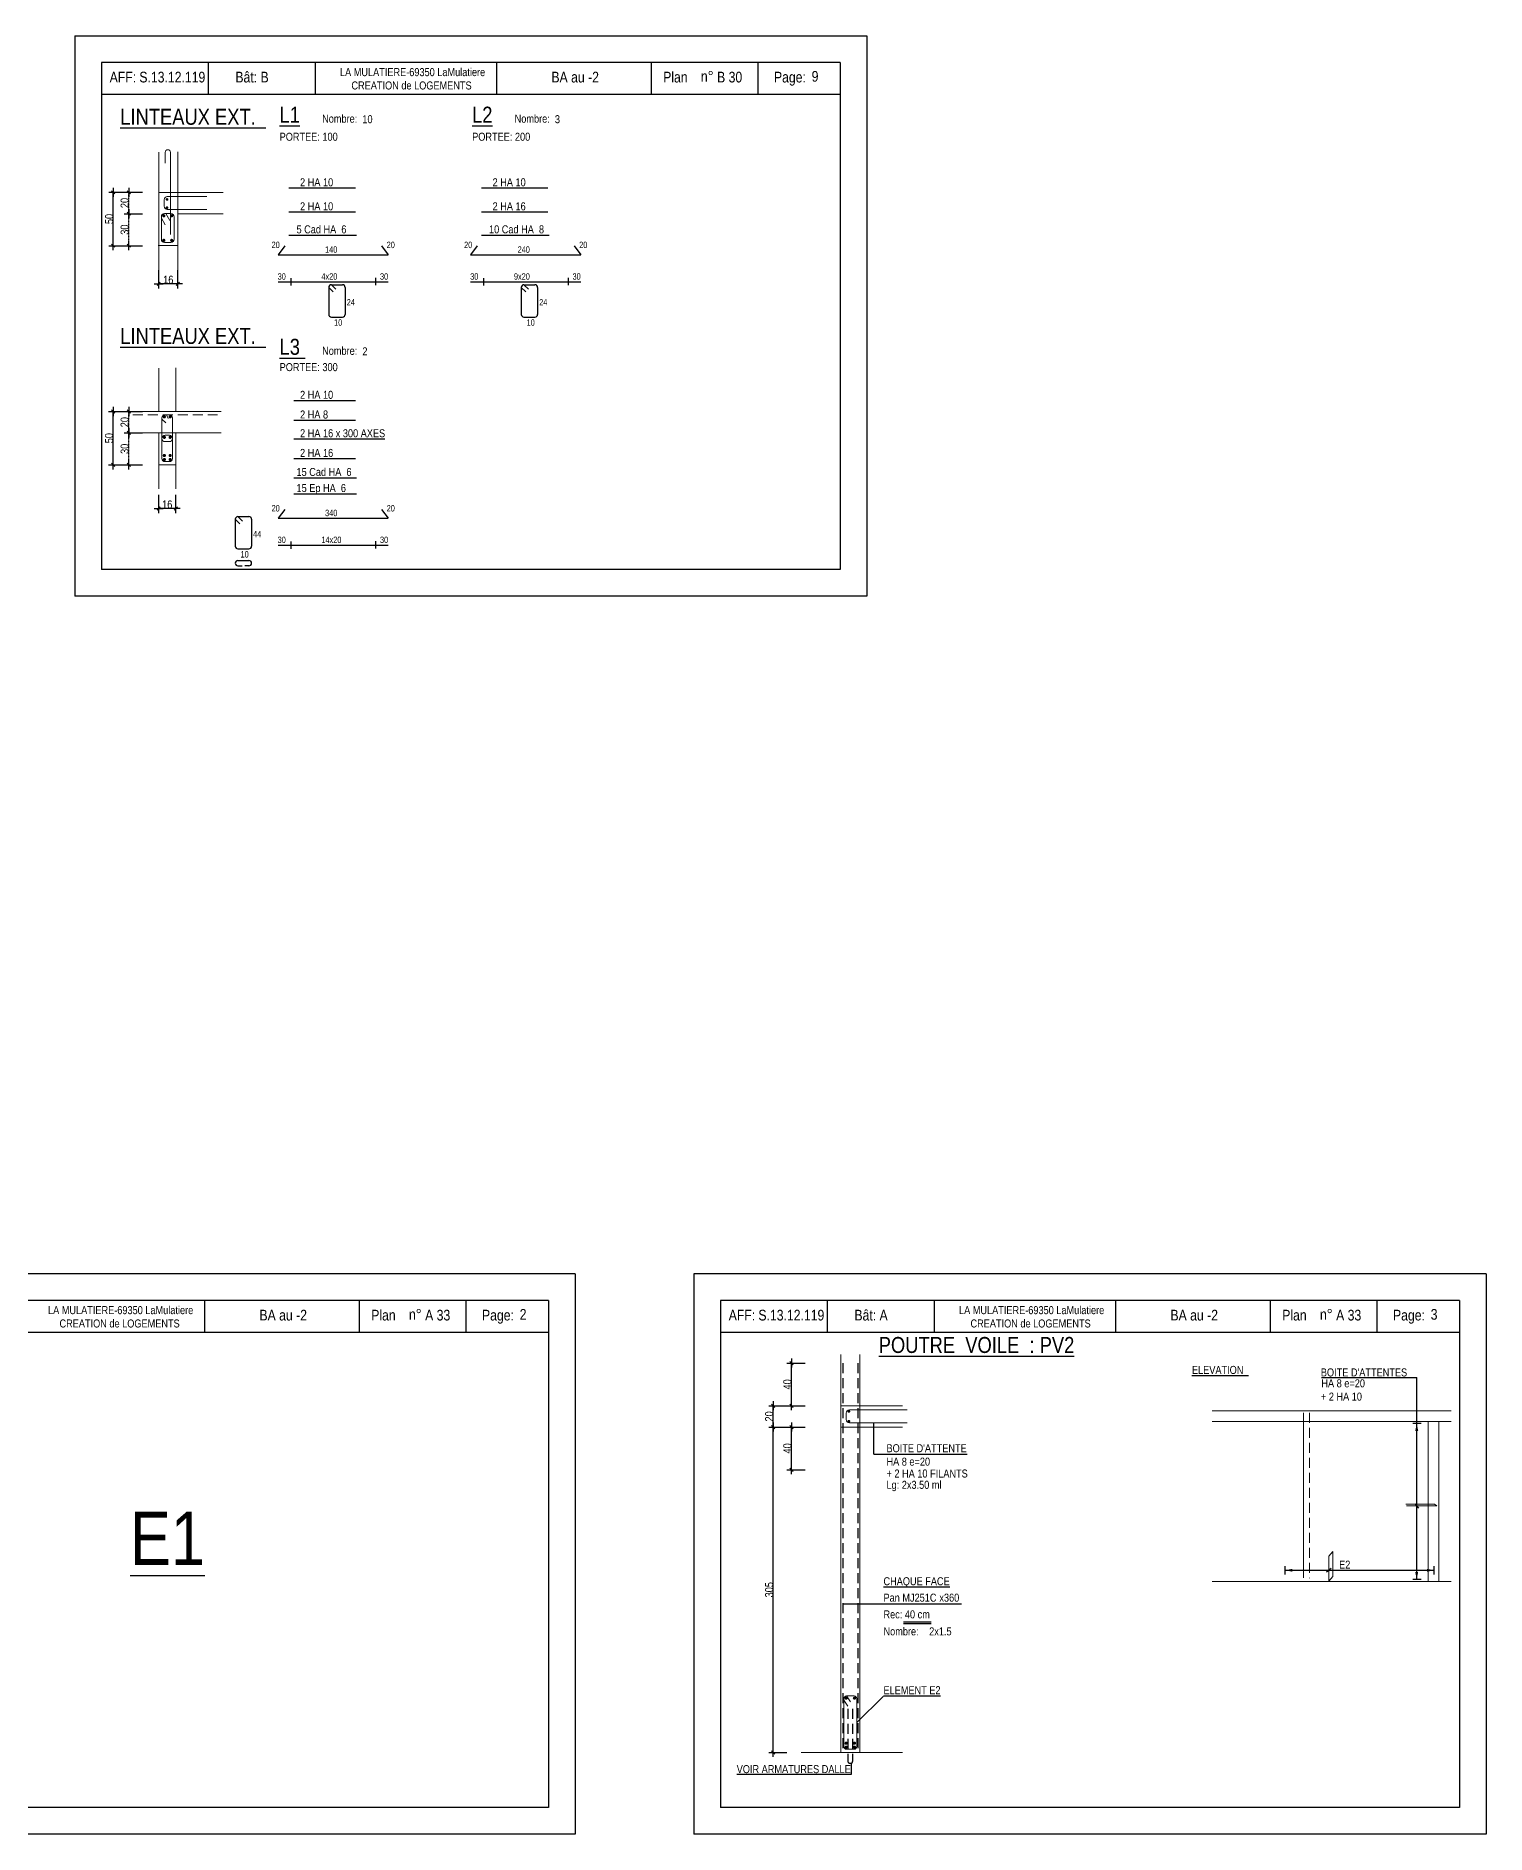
# Model space of a CAD drawing. Header units: metres. Extents: x -9927 to 45032, y -190416 to 12166.
# Drawn here: x 1086 to 3804, y -159147 to -155776 of the extents above; entities that cross this region are included whole.
import ezdxf
from ezdxf.enums import TextEntityAlignment as Align

# ---------------------------------------------------------------- set-up
doc = ezdxf.new("R2010")
doc.units = ezdxf.units.M
doc.header["$PDMODE"] = 65
doc.linetypes.add('CACHE2', pattern=[0.1875, 0.125, -0.0625])
for name, color, linetype in [('01_cote_gen', 4, 'Continuous'), ('01_fenetres', 171, 'Continuous'), ('01_linteaux', 3, 'Continuous'), ('01_sem', 42, 'Continuous'), ('01_texte', 230, 'Continuous'), ('AA_COTES', 2, 'Continuous')]:
    doc.layers.add(name, color=color, linetype=linetype)
doc.styles.add('STYLE2', font='ARIALN.TTF')
doc.dimstyles.new('JB25', dxfattribs={"dimscale": 0.1, "dimtxt": 150, "dimasz": 17, "dimexe": 0.1, "dimexo": 0.1, "dimgap": 0.09, "dimtad": 1, "dimdec": 1, "dimlfac": 0.5, "dimdsep": 46, "dimtxsty": 'STYLE2', "dimblk1": 'BOND_G', "dimblk2": 'BOND_D', "dimsah": 1, "dimcen": 1.5, "dimdle": 0.01, "dimse1": 1, "dimse2": 1, "dimclrd": 4, "dimclre": 2, "dimclrt": 5, "dimadec": 0, "dimazin": 0, "dimtfac": 2.333333, "dimtdec": 1, "dimtix": 1, "dimtmove": 2, "dimatfit": 3, "dimldrblk": 'BOND_G', "dimfxl": 1, "dimtolj": 1, "dimtzin": 0, "dimarcsym": 0})

# ---------------------------------------------------------------- blocks, each defined once
blk = doc.blocks.new('BOND_G')
at = {"layer": 'AA_COTES', "color": 0}
for p, q in [((5, 0), (-5, 0)), ((1.8, 1.8), (-1.8, -1.8)), ((0, -5), (0, 15))]:
    blk.add_line(p, q, dxfattribs=at)
blk = doc.blocks.new('BOND_D')
at = {"layer": 'AA_COTES', "color": 0}
for p, q in [((5, 0), (-5, 0)), ((-1.8, -1.8), (1.8, 1.8)), ((0, 5), (0, -15))]:
    blk.add_line(p, q, dxfattribs=at)
blk = doc.blocks.new('*D1449')
at = {"layer": '01_cote_gen', "color": 4, "linetype": 'CACHE2', "lineweight": -2, "transparency": 16777216}
blk.add_line((1259.7, -156167.1), (1259.7, -156110.5), dxfattribs=at)
at = {"layer": 'DEFPOINTS', "color": 0, "linetype": 'CACHE2', "lineweight": 0, "transparency": 16777216}
for p in [(1259.7, -156108.8), (1352.8, -156108.8), (1351.8, -156168.8)]:
    blk.add_point(p, dxfattribs=at)
at = {"layer": '01_cote_gen', "color": 4, "linetype": 'CACHE2', "lineweight": -2, "transparency": 16777216, "xscale": 1.7, "yscale": 1.7, "zscale": 1.7}
for name, p, rotation in [('BOND_D', (1259.7, -156108.8), 90), ('BOND_G', (1259.7, -156168.8), 270)]:
    blk.add_blockref(name, p, dxfattribs=dict(at, rotation=rotation))
at = {"layer": '01_cote_gen', "color": 5, "linetype": 'CACHE2', "lineweight": 0, "transparency": 16777216, "insert": (1252, -156138.8), "char_height": 15, "attachment_point": 5, "rotation": 90, "style": 'STYLE2'}
blk.add_mtext('\\A1;30', dxfattribs=at)
blk = doc.blocks.new('*D1450')
at = {"layer": '01_cote_gen', "color": 4, "linetype": 'CACHE2', "lineweight": -2, "transparency": 16777216}
blk.add_line((1259.7, -156107.1), (1259.7, -156070.5), dxfattribs=at)
at = {"layer": 'DEFPOINTS', "color": 0, "linetype": 'CACHE2', "lineweight": 0, "transparency": 16777216}
for p in [(1259.7, -156068.8), (1315.8, -156068.8), (1285.2, -156108.8)]:
    blk.add_point(p, dxfattribs=at)
at = {"layer": '01_cote_gen', "color": 4, "linetype": 'CACHE2', "lineweight": -2, "transparency": 16777216, "xscale": 1.7, "yscale": 1.7, "zscale": 1.7}
for name, p, rotation in [('BOND_D', (1259.7, -156068.8), 90), ('BOND_G', (1259.7, -156108.8), 270)]:
    blk.add_blockref(name, p, dxfattribs=dict(at, rotation=rotation))
at = {"layer": '01_cote_gen', "color": 5, "linetype": 'CACHE2', "lineweight": 0, "transparency": 16777216, "insert": (1252, -156088.8), "char_height": 15, "attachment_point": 5, "rotation": 90, "style": 'STYLE2'}
blk.add_mtext('\\A1;20', dxfattribs=at)
blk = doc.blocks.new('*D1451')
at = {"layer": '01_cote_gen', "color": 4, "lineweight": -2, "transparency": 16777216}
blk.add_line((1230.6, -156167.1), (1230.6, -156070.5), dxfattribs=at)
at = {"layer": 'DEFPOINTS', "color": 0, "lineweight": 0, "transparency": 16777216}
for p in [(1230.6, -156068.8), (1285.2, -156068.8), (1284.2, -156168.8)]:
    blk.add_point(p, dxfattribs=at)
at = {"layer": '01_cote_gen', "color": 4, "lineweight": -2, "transparency": 16777216, "xscale": 1.7, "yscale": 1.7, "zscale": 1.7}
for name, p, rotation in [('BOND_D', (1230.6, -156068.8), 90), ('BOND_G', (1230.6, -156168.8), 270)]:
    blk.add_blockref(name, p, dxfattribs=dict(at, rotation=rotation))
at = {"layer": '01_cote_gen', "color": 5, "lineweight": 0, "transparency": 16777216, "insert": (1223, -156118.8), "char_height": 15, "attachment_point": 5, "rotation": 90, "style": 'STYLE2'}
blk.add_mtext('\\A1;50', dxfattribs=at)
blk = doc.blocks.new('*D1452')
at = {"layer": '01_cote_gen', "color": 4, "linetype": 'CACHE2', "lineweight": -2, "transparency": 16777216}
blk.add_line((1259.7, -156578), (1259.7, -156521.4), dxfattribs=at)
at = {"layer": 'DEFPOINTS', "color": 0, "linetype": 'CACHE2', "lineweight": 0, "transparency": 16777216}
for p in [(1259.7, -156519.7), (1347.8, -156519.7), (1347.8, -156579.7)]:
    blk.add_point(p, dxfattribs=at)
at = {"layer": '01_cote_gen', "color": 4, "linetype": 'CACHE2', "lineweight": -2, "transparency": 16777216, "xscale": 1.7, "yscale": 1.7, "zscale": 1.7}
for name, p, rotation in [('BOND_D', (1259.7, -156519.7), 90), ('BOND_G', (1259.7, -156579.7), 270)]:
    blk.add_blockref(name, p, dxfattribs=dict(at, rotation=rotation))
at = {"layer": '01_cote_gen', "color": 5, "linetype": 'CACHE2', "lineweight": 0, "transparency": 16777216, "insert": (1252, -156549.7), "char_height": 15, "attachment_point": 5, "rotation": 90, "style": 'STYLE2'}
blk.add_mtext('\\A1;30', dxfattribs=at)
blk = doc.blocks.new('*D1453')
at = {"layer": '01_cote_gen', "color": 4, "linetype": 'CACHE2', "lineweight": -2, "transparency": 16777216}
blk.add_line((1259.7, -156518), (1259.7, -156481.4), dxfattribs=at)
at = {"layer": 'DEFPOINTS', "color": 0, "linetype": 'CACHE2', "lineweight": 0, "transparency": 16777216}
for p in [(1259.7, -156479.7), (1315.8, -156479.7), (1285.2, -156519.7)]:
    blk.add_point(p, dxfattribs=at)
at = {"layer": '01_cote_gen', "color": 4, "linetype": 'CACHE2', "lineweight": -2, "transparency": 16777216, "xscale": 1.7, "yscale": 1.7, "zscale": 1.7}
for name, p, rotation in [('BOND_D', (1259.7, -156479.7), 90), ('BOND_G', (1259.7, -156519.7), 270)]:
    blk.add_blockref(name, p, dxfattribs=dict(at, rotation=rotation))
at = {"layer": '01_cote_gen', "color": 5, "linetype": 'CACHE2', "lineweight": 0, "transparency": 16777216, "insert": (1252, -156499.7), "char_height": 15, "attachment_point": 5, "rotation": 90, "style": 'STYLE2'}
blk.add_mtext('\\A1;20', dxfattribs=at)
blk = doc.blocks.new('*D1454')
at = {"layer": '01_cote_gen', "color": 4, "lineweight": -2, "transparency": 16777216}
blk.add_line((1230.3, -156578), (1230.3, -156481.4), dxfattribs=at)
at = {"layer": 'DEFPOINTS', "color": 0, "lineweight": 0, "transparency": 16777216}
for p in [(1230.3, -156479.7), (1285.2, -156479.7), (1285.2, -156579.7)]:
    blk.add_point(p, dxfattribs=at)
at = {"layer": '01_cote_gen', "color": 4, "lineweight": -2, "transparency": 16777216, "xscale": 1.7, "yscale": 1.7, "zscale": 1.7}
for name, p, rotation in [('BOND_D', (1230.3, -156479.7), 90), ('BOND_G', (1230.3, -156579.7), 270)]:
    blk.add_blockref(name, p, dxfattribs=dict(at, rotation=rotation))
at = {"layer": '01_cote_gen', "color": 5, "lineweight": 0, "transparency": 16777216, "insert": (1222.7, -156529.7), "char_height": 15, "attachment_point": 5, "rotation": 90, "style": 'STYLE2'}
blk.add_mtext('\\A1;50', dxfattribs=at)
blk = doc.blocks.new('*D1455')
at = {"layer": '01_cote_gen', "color": 4, "lineweight": -2, "transparency": 16777216}
blk.add_line((1346.1, -156661.7), (1317.5, -156661.7), dxfattribs=at)
at = {"layer": 'DEFPOINTS', "color": 0, "lineweight": 0, "transparency": 16777216}
for p in [(1315.8, -156579.7), (1347.8, -156579.7), (1315.8, -156661.7)]:
    blk.add_point(p, dxfattribs=at)
at = {"layer": '01_cote_gen', "color": 4, "lineweight": -2, "transparency": 16777216, "xscale": 1.7, "yscale": 1.7, "zscale": 1.7, "rotation": 180}
blk.add_blockref('BOND_D', (1315.8, -156661.7), dxfattribs=at)
at = {"layer": '01_cote_gen', "color": 4, "lineweight": -2, "transparency": 16777216, "xscale": 1.7, "yscale": 1.7, "zscale": 1.7}
blk.add_blockref('BOND_G', (1347.8, -156661.7), dxfattribs=at)
at = {"layer": '01_cote_gen', "color": 5, "lineweight": 0, "transparency": 16777216, "insert": (1331.8, -156654.1), "char_height": 15, "attachment_point": 5, "style": 'STYLE2'}
blk.add_mtext('\\A1;16', dxfattribs=at)
blk = doc.blocks.new('*D1456')
at = {"layer": '01_cote_gen', "color": 4, "lineweight": -2, "transparency": 16777216}
blk.add_line((1350.1, -156240.4), (1317.5, -156240.4), dxfattribs=at)
at = {"layer": 'DEFPOINTS', "color": 0, "lineweight": 0, "transparency": 16777216}
for p in [(1315.8, -156214), (1351.8, -156214), (1315.8, -156240.4)]:
    blk.add_point(p, dxfattribs=at)
at = {"layer": '01_cote_gen', "color": 4, "lineweight": -2, "transparency": 16777216, "xscale": 1.7, "yscale": 1.7, "zscale": 1.7, "rotation": 180}
blk.add_blockref('BOND_D', (1315.8, -156240.4), dxfattribs=at)
at = {"layer": '01_cote_gen', "color": 4, "lineweight": -2, "transparency": 16777216, "xscale": 1.7, "yscale": 1.7, "zscale": 1.7}
blk.add_blockref('BOND_G', (1351.8, -156240.4), dxfattribs=at)
at = {"layer": '01_cote_gen', "color": 5, "lineweight": 0, "transparency": 16777216, "insert": (1333.8, -156232.7), "char_height": 15, "attachment_point": 5, "style": 'STYLE2'}
blk.add_mtext('\\A1;16', dxfattribs=at)
blk = doc.blocks.new('*D1462')
at = {"layer": '01_cote_gen', "color": 4, "linetype": 'Continuous', "lineweight": -2, "transparency": 16777216}
blk.add_line((2501.9, -158462), (2501.9, -158385.4), dxfattribs=at)
at = {"layer": 'DEFPOINTS', "color": 0, "linetype": 'Continuous', "lineweight": 0, "transparency": 16777216}
for p in [(2501.9, -158383.7), (2576.2, -158383.7), (2581.7, -158463.7)]:
    blk.add_point(p, dxfattribs=at)
at = {"layer": '01_cote_gen', "color": 4, "linetype": 'Continuous', "lineweight": -2, "transparency": 16777216, "xscale": 1.7, "yscale": 1.7, "zscale": 1.7}
for name, p, rotation in [('BOND_D', (2501.9, -158383.7), 90), ('BOND_G', (2501.9, -158463.7), 270)]:
    blk.add_blockref(name, p, dxfattribs=dict(at, rotation=rotation))
at = {"layer": '01_cote_gen', "color": 5, "linetype": 'Continuous', "lineweight": 0, "transparency": 16777216, "insert": (2494.3, -158423.7), "char_height": 15, "attachment_point": 5, "rotation": 90, "style": 'STYLE2'}
blk.add_mtext('\\A1;40', dxfattribs=at)
blk = doc.blocks.new('*D1463')
at = {"layer": '01_cote_gen', "color": 4, "linetype": 'Continuous', "lineweight": -2, "transparency": 16777216}
blk.add_line((2467.9, -158382), (2467.9, -158345.4), dxfattribs=at)
at = {"layer": 'DEFPOINTS', "color": 0, "linetype": 'Continuous', "lineweight": 0, "transparency": 16777216}
for p in [(2467.9, -158343.7), (2543.4, -158343.7), (2543.4, -158383.7)]:
    blk.add_point(p, dxfattribs=at)
at = {"layer": '01_cote_gen', "color": 4, "linetype": 'Continuous', "lineweight": -2, "transparency": 16777216, "xscale": 1.7, "yscale": 1.7, "zscale": 1.7}
for name, p, rotation in [('BOND_D', (2467.9, -158343.7), 90), ('BOND_G', (2467.9, -158383.7), 270)]:
    blk.add_blockref(name, p, dxfattribs=dict(at, rotation=rotation))
at = {"layer": '01_cote_gen', "color": 5, "linetype": 'Continuous', "lineweight": 0, "transparency": 16777216, "insert": (2460.2, -158363.7), "char_height": 15, "attachment_point": 5, "rotation": 90, "style": 'STYLE2'}
blk.add_mtext('\\A1;20', dxfattribs=at)
blk = doc.blocks.new('*D1464')
at = {"layer": '01_cote_gen', "color": 4, "lineweight": -2, "transparency": 16777216}
blk.add_line((2467.9, -158992), (2467.9, -158385.4), dxfattribs=at)
at = {"layer": 'DEFPOINTS', "color": 0, "lineweight": 0, "transparency": 16777216}
for p in [(2467.9, -158383.7), (2476.4, -158383.7), (2520.3, -158993.7)]:
    blk.add_point(p, dxfattribs=at)
at = {"layer": '01_cote_gen', "color": 4, "lineweight": -2, "transparency": 16777216, "xscale": 1.7, "yscale": 1.7, "zscale": 1.7}
for name, p, rotation in [('BOND_D', (2467.9, -158383.7), 90), ('BOND_G', (2467.9, -158993.7), 270)]:
    blk.add_blockref(name, p, dxfattribs=dict(at, rotation=rotation))
at = {"layer": '01_cote_gen', "color": 5, "lineweight": 0, "transparency": 16777216, "insert": (2460.2, -158688.7), "char_height": 15, "attachment_point": 5, "rotation": 90, "style": 'STYLE2'}
blk.add_mtext('\\A1;305', dxfattribs=at)
blk = doc.blocks.new('*D1465')
at = {"layer": '01_cote_gen', "color": 4, "lineweight": -2, "transparency": 16777216}
blk.add_line((2501.9, -158342), (2501.9, -158265.4), dxfattribs=at)
at = {"layer": 'DEFPOINTS', "color": 0, "lineweight": 0, "transparency": 16777216}
for p in [(2501.9, -158263.7), (2598.4, -158263.7), (2566.9, -158343.7)]:
    blk.add_point(p, dxfattribs=at)
at = {"layer": '01_cote_gen', "color": 4, "lineweight": -2, "transparency": 16777216, "xscale": 1.7, "yscale": 1.7, "zscale": 1.7}
for name, p, rotation in [('BOND_D', (2501.9, -158263.7), 90), ('BOND_G', (2501.9, -158343.7), 270)]:
    blk.add_blockref(name, p, dxfattribs=dict(at, rotation=rotation))
at = {"layer": '01_cote_gen', "color": 5, "lineweight": 0, "transparency": 16777216, "insert": (2494.3, -158303.7), "char_height": 15, "attachment_point": 5, "rotation": 90, "style": 'STYLE2'}
blk.add_mtext('\\A1;40', dxfattribs=at)

msp = doc.modelspace()

# ---------------------------------------------------------------- linework, layer by layer
at = {"layer": '01_cote_gen', "color": 5, "linetype": 'Continuous', "lineweight": 0}
msp.add_line((3462.01, -158356.78), (3462.01, -158666.54), dxfattribs=at)
at = {"layer": '01_cote_gen', "color": 5, "linetype": 'CACHE2', "lineweight": 0, "ltscale": 150}
msp.add_line((3473.16, -158356.78), (3473.16, -158667.02), dxfattribs=at)
at = {"layer": '01_fenetres', "ltscale": 30}
for p, q in [((1208.59, -155825.63), (1208.59, -156775.63)), ((1208.59, -155825.63), (1208.59, -156775.63)), ((1208.59, -155825.63), (1208.59, -156775.63)), ((2593.59, -155825.63), (1208.59, -155825.63)), ((1408.59, -155825.63), (1408.59, -155885.63)), ((1608.98, -155825.63), (1608.98, -155885.63)), ((1949.16, -155825.63), (1949.16, -155885.63)), ((2239.46, -155885.63), (2239.46, -155825.63)), ((2439.46, -155885.63), (2439.46, -155825.63)), ((2593.59, -155825.63), (2593.59, -156775.63)), ((2593.59, -155885.63), (1208.59, -155885.63)), ((2593.59, -156775.63), (1208.59, -156775.63)), ((2046.29, -158146.73), (661.29, -158146.73)), ((1401.85, -158146.73), (1401.85, -158206.73)), ((1692.15, -158206.73), (1692.15, -158146.73)), ((1892.15, -158206.73), (1892.15, -158146.73)), ((2046.29, -158146.73), (2046.29, -159096.73)), ((2369.05, -158146.73), (2369.05, -159096.73)), ((3754.05, -158146.73), (2369.05, -158146.73)), ((2569.05, -158146.73), (2569.05, -158206.73)), ((2769.45, -158146.73), (2769.45, -158206.73)), ((3109.62, -158146.73), (3109.62, -158206.73)), ((3399.92, -158206.73), (3399.92, -158146.73)), ((3599.92, -158206.73), (3599.92, -158146.73)), ((3754.05, -158146.73), (3754.05, -159096.73)), ((2046.29, -158206.73), (661.29, -158206.73)), ((3754.05, -158206.73), (2369.05, -158206.73)), ((2046.29, -159096.73), (661.29, -159096.73)), ((3754.05, -159096.73), (2369.05, -159096.73))]:
    msp.add_line(p, q, dxfattribs=at)
at = {"layer": '01_linteaux', "linetype": 'ByBlock', "lineweight": 18}
for p, q in [((1315.81, -155993.32), (1315.81, -156213.95)), ((1351.81, -155992.8), (1351.81, -156213.95)), ((1315.81, -156068.83), (1436.88, -156068.83)), ((1320.81, -156114.79), (1320.81, -156156.79)), ((1326.81, -156108.79), (1338.81, -156108.79)), ((1329.2, -156108.79), (1336.43, -156121.78)), ((1344.81, -156114.79), (1344.81, -156156.79)), ((1351.81, -156108.83), (1436.88, -156108.83)), ((1320.81, -156116.96), (1328.04, -156129.95)), ((1314.81, -156168.79), (1336.81, -156168.79)), ((1326.81, -156162.79), (1338.81, -156162.79)), ((1336.81, -156168.79), (1350.81, -156168.79)), ((1336.81, -156168.79), (1336.81, -156168.79)), ((1315.81, -156398.16), (1315.81, -156479.68)), ((1347.81, -156397.65), (1347.81, -156479.68)), ((1315.81, -156479.68), (1285.18, -156479.68)), ((1315.81, -156479.68), (1432.88, -156479.68)), ((1327.81, -156485.78), (1335.81, -156485.78)), ((1330.2, -156485.78), (1333.43, -156492.77)), ((1347.81, -156519.68), (1285.18, -156519.68)), ((1315.81, -156519.68), (1315.81, -156624.8)), ((1321.81, -156491.78), (1321.81, -156567.68)), ((1321.81, -156493.95), (1329.04, -156500.93)), ((1341.81, -156491.78), (1341.81, -156567.68)), ((1347.81, -156519.68), (1432.88, -156519.68)), ((1347.81, -156519.68), (1347.81, -156624.8)), ((1327.81, -156524.18), (1335.81, -156524.18)), ((1327.81, -156536.18), (1331.5, -156536.18)), ((1335.81, -156536.18), (1332.11, -156536.18)), ((1315.81, -156579.68), (1333.81, -156579.68)), ((1327.81, -156573.68), (1335.81, -156573.68)), ((1333.81, -156579.68), (1347.81, -156579.68)), ((1333.81, -156579.68), (1333.81, -156579.68))]:
    msp.add_line(p, q, dxfattribs=at)
at = {"layer": '01_linteaux', "linetype": 'Continuous'}
for p, q in [((1539.58, -156236.47), (1746.04, -156236.47)), ((1563.59, -156229.76), (1563.59, -156243.18)), ((1634.65, -156247.12), (1634.65, -156297.65)), ((1634.65, -156247.12), (1643.06, -156255.44)), ((1639.65, -156242.12), (1660.27, -156242.12)), ((1639.65, -156242.12), (1648.06, -156250.44)), ((1665.27, -156247.12), (1665.27, -156297.65)), ((1722.33, -156229.11), (1722.33, -156243.05)), ((1900.49, -156236.47), (2106.95, -156236.47)), ((1924.49, -156229.76), (1924.49, -156243.18)), ((1995.56, -156247.12), (1995.56, -156297.65)), ((1995.56, -156247.12), (2003.96, -156255.44)), ((2000.56, -156242.12), (2021.18, -156242.12)), ((2000.56, -156242.12), (2008.96, -156250.44)), ((2026.18, -156247.12), (2026.18, -156297.65)), ((2083.23, -156229.11), (2083.23, -156243.05)), ((1639.65, -156302.65), (1660.27, -156302.65)), ((1665.27, -156295.62), (1665.27, -156297.65)), ((2000.56, -156302.65), (2021.18, -156302.65)), ((2026.18, -156295.62), (2026.18, -156297.65)), ((1459.28, -156681.69), (1459.28, -156732.22)), ((1459.28, -156681.69), (1467.68, -156690.01)), ((1464.28, -156676.69), (1484.9, -156676.69)), ((1464.28, -156676.69), (1472.68, -156685.01)), ((1489.9, -156681.69), (1489.9, -156732.22)), ((1464.28, -156737.22), (1484.9, -156737.22)), ((1489.9, -156730.18), (1489.9, -156732.22)), ((1539.58, -156730.22), (1746.04, -156730.22)), ((1563.59, -156723.52), (1563.59, -156736.93)), ((1722.33, -156722.86), (1722.33, -156736.81)), ((1464.28, -156759.06), (1484.9, -156759.06)), ((1464.28, -156769.06), (1472.16, -156769.06)), ((1484.9, -156769.06), (1477.02, -156769.06))]:
    msp.add_line(p, q, dxfattribs=at)
at = {"layer": '01_linteaux', "linetype": 'CACHE2', "lineweight": 18, "ltscale": 150}
msp.add_line((1267.5, -156485.95), (1425.89, -156485.95), dxfattribs=at)
at = {"layer": '01_linteaux', "linetype": 'ByBlock', "lineweight": 18}
for centre, start, end in [((1326.81, -156114.79), 90, 180), ((1338.81, -156114.79), 0, 90), ((1326.81, -156156.79), 180, 270), ((1338.81, -156156.79), 270, 0), ((1327.81, -156491.78), 90, 180), ((1335.81, -156491.78), 0, 90), ((1327.81, -156530.18), 90, 180), ((1327.81, -156530.18), 180, 270), ((1335.81, -156530.18), 0, 90), ((1335.81, -156530.18), 270, 0), ((1327.81, -156567.68), 180, 270), ((1335.81, -156567.68), 270, 0)]:
    msp.add_arc(centre, 6, start, end, dxfattribs=at)
at = {"layer": '01_linteaux', "linetype": 'Continuous'}
for centre, start, end in [((1639.65, -156247.12), 90, 180), ((1660.27, -156247.12), 0, 90), ((2000.56, -156247.12), 90, 180), ((2021.18, -156247.12), 0, 90), ((1639.65, -156297.65), 180, 270), ((1660.27, -156297.65), 270, 0), ((2000.56, -156297.65), 180, 270), ((2021.18, -156297.65), 270, 0), ((1464.28, -156681.69), 90, 180), ((1484.9, -156681.69), 0, 90), ((1464.28, -156732.22), 180, 270), ((1484.9, -156732.22), 270, 0), ((1464.28, -156764.06), 90, 180), ((1464.28, -156764.06), 180, 270), ((1484.9, -156764.06), 0, 90), ((1484.9, -156764.06), 270, 0)]:
    msp.add_arc(centre, 5, start, end, dxfattribs=at)
at = {"layer": '01_sem', "color": 2, "lineweight": 0, "ltscale": 7}
for p, q in [((1327.98, -155993.83), (1327.98, -156014.31)), ((1337.98, -155993.83), (1337.98, -156147.93)), ((1331.99, -156076.83), (1405.99, -156076.83)), ((1325.99, -156082.83), (1325.99, -156094.83)), ((1331.99, -156100.83), (1405.99, -156100.83)), ((2594.38, -158343.72), (2594.38, -158247.98)), ((2630.38, -158343.72), (2630.38, -158247.98)), ((2594.38, -158343.72), (2710.32, -158343.72)), ((2594.38, -158343.72), (2594.38, -158993.72)), ((2604.54, -158357.59), (2604.54, -158369.59)), ((2610.54, -158351.59), (2718.93, -158351.59)), ((2630.38, -158343.72), (2630.38, -158993.72)), ((3290.93, -158353.09), (3738.71, -158353.09)), ((3290.93, -158373.09), (3738.71, -158373.09)), ((3695.55, -158373.09), (3695.55, -158673.09)), ((3715.55, -158373.09), (3715.55, -158673.09)), ((2594.38, -158383.72), (2710.32, -158383.72)), ((2610.54, -158375.59), (2718.93, -158375.59)), ((3707.69, -158528.11), (3653.77, -158528.11)), ((3711.92, -158531.64), (3655.26, -158531.64)), ((3707.69, -158528.11), (3711.92, -158531.64)), ((3509.44, -158625.6), (3516.71, -158616.89)), ((3509.44, -158672.64), (3509.44, -158625.6)), ((3516.71, -158663.93), (3516.71, -158616.89)), ((3290.93, -158673.09), (3738.71, -158673.09)), ((3509.44, -158672.64), (3516.71, -158663.93)), ((2600.38, -158892.72), (2600.38, -158982.72)), ((2600.38, -158895.5), (2607.73, -158906.7)), ((2605.38, -158887.72), (2619.38, -158887.72)), ((2605.38, -158887.72), (2612.73, -158898.91)), ((2624.38, -158892.72), (2624.38, -158982.72)), ((2520.33, -158993.72), (2710.32, -158993.72)), ((2536.96, -158993.72), (2689.26, -158993.72)), ((2605.38, -158987.72), (2619.38, -158987.72))]:
    msp.add_line(p, q, dxfattribs=at)
at = {"layer": '01_sem', "color": 2, "lineweight": 0, "ltscale": 7, "flags": 128}
for points, const_width in [([(1330.26, -156082.16, 1), (1332.76, -156082.16, 1)], 2.5), ([(1330.19, -156097.48, 1), (1332.69, -156097.48, 1)], 2.5), ([(2608.42, -158354.42, 1), (2610.92, -158354.42, 1)], 2.5), ([(2608.42, -158372.76, -1), (2610.92, -158372.76, -1)], 2.5), ([(2602.9, -158892.02, 1), (2605.9, -158892.02, 1)], 3), ([(2618.54, -158892.02, 1), (2621.54, -158892.02, 1)], 3), ([(2602.9, -158976.46, 1), (2605.9, -158976.46, 1)], 3), ([(2618.54, -158976.46, 1), (2621.54, -158976.46, 1)], 3), ([(2602.9, -158983.87, 1), (2605.9, -158983.87, 1)], 3), ([(2618.54, -158983.87, 1), (2621.54, -158983.87, 1)], 3)]:
    msp.add_lwpolyline(points, format="xyb", close=True, dxfattribs=dict(at, const_width=const_width))
at = {"layer": '01_sem', "color": 2, "lineweight": 0, "ltscale": 7}
for centre, radius, start, end in [((1332.98, -155993.83), 5, 0, 180), ((1331.99, -156082.83), 6, 90, 180), ((1331.99, -156094.83), 6, 180, 270), ((2610.54, -158357.59), 6, 90, 180), ((2610.54, -158369.59), 6, 180, 270), ((2605.38, -158892.72), 5, 90, 180), ((2619.38, -158892.72), 5, 0, 90), ((2605.38, -158982.72), 5, 180, 270), ((2619.38, -158982.72), 5, 270, 0)]:
    msp.add_arc(centre, radius, start, end, dxfattribs=at)
at = {"layer": '01_texte', "ltscale": 30}
for p, q in [((1158.59, -155775.63), (1158.59, -156825.63)), ((1158.59, -155775.63), (2643.59, -155775.63)), ((2643.59, -155775.63), (2643.59, -156825.63)), ((1559.95, -156060.41), (1684.58, -156060.41)), ((1920.85, -156060.41), (2045.48, -156060.41)), ((1559.95, -156105.49), (1684.58, -156105.49)), ((1920.85, -156105.49), (2045.48, -156105.49)), ((1552, -156169.39), (1539.58, -156185.94)), ((1559.95, -156149.14), (1686.79, -156149.14)), ((1733.63, -156169.39), (1746.04, -156185.94)), ((1912.9, -156169.39), (1900.49, -156185.94)), ((1920.85, -156149.14), (2047.7, -156149.14)), ((2094.53, -156169.39), (2106.95, -156185.94)), ((1539.58, -156185.94), (1746.04, -156185.94)), ((1900.49, -156185.94), (2106.95, -156185.94)), ((1569.31, -156458.88), (1684.58, -156458.88)), ((1569.31, -156495.77), (1684.58, -156495.77)), ((1569.31, -156530.98), (1739.61, -156530.98)), ((1569.31, -156567.85), (1684.58, -156567.85)), ((1569.31, -156604.03), (1686.79, -156604.03)), ((1569.31, -156634.16), (1686.79, -156634.16)), ((1552, -156663.14), (1539.58, -156679.69)), ((1539.58, -156679.69), (1746.04, -156679.69)), ((1733.63, -156663.14), (1746.04, -156679.69)), ((2643.59, -156825.63), (1158.59, -156825.63)), ((2096.29, -158096.73), (611.29, -158096.73)), ((2096.29, -158096.73), (2096.29, -159146.73)), ((2319.05, -158096.73), (2319.05, -159146.73)), ((3804.05, -158096.73), (2319.05, -158096.73)), ((3804.05, -158096.73), (3804.05, -159146.73)), ((3674.1, -158669.23), (3674.1, -158290.81)), ((3682.16, -158377), (3666.52, -158377)), ((3670.79, -158527.51), (3677.41, -158535.78)), ((3427.28, -158660.25), (3427.28, -158644.61)), ((3427.28, -158652.19), (3707.09, -158652.19)), ((3513.57, -158648.88), (3505.3, -158655.5)), ((3682.16, -158669.23), (3666.52, -158669.23)), ((3707.09, -158660.25), (3707.09, -158644.61)), ((2613.68, -159013.77), (2613.68, -159035)), ((2613.68, -159035), (2399.88, -159035)), ((2096.29, -159146.73), (611.29, -159146.73)), ((3804.05, -159146.73), (2319.05, -159146.73))]:
    msp.add_line(p, q, dxfattribs=at)
at = {"layer": '01_texte', "linetype": 'CACHE2', "ltscale": 150}
for p, q in [((2598.38, -158263.69), (2598.38, -158993.72)), ((2626.38, -158263.69), (2626.38, -158993.72)), ((2607.84, -158911.93), (2607.84, -159010.77)), ((2616.68, -158911.93), (2616.68, -159010.77)), ((2610.84, -159013.77), (2613.68, -159013.77))]:
    msp.add_line(p, q, dxfattribs=at)
at = {"layer": '01_texte'}
for p, q in [((3495.39, -158290.81), (3674.1, -158290.81)), ((2656.44, -158434.75), (2656.44, -158375.59)), ((2656.44, -158434.75), (2831.23, -158434.75)), ((2598.38, -158715.21), (2820.62, -158715.21)), ((2763.86, -158749.39), (2712.1, -158749.39)), ((2763.86, -158752.7), (2712.1, -158752.7)), ((2624.38, -158937.72), (2673.96, -158888.87))]:
    msp.add_line(p, q, dxfattribs=at)
at = {"layer": '01_texte', "ltscale": 30, "const_width": 3, "flags": 128}
for points in [[(1326.89, -156112.72, 1), (1323.89, -156112.72, 1)], [(1338.74, -156112.72, -1), (1341.74, -156112.72, -1)], [(1326.89, -156158.87, -1), (1323.89, -156158.87, -1)], [(1338.74, -156158.87, 1), (1341.74, -156158.87, 1)], [(1327.88, -156489.71, 1), (1324.88, -156489.71, 1)], [(1335.73, -156489.71, -1), (1338.73, -156489.71, -1)], [(1327.88, -156528.11, 1), (1324.88, -156528.11, 1)], [(1335.73, -156528.11, -1), (1338.73, -156528.11, -1)], [(1327.88, -156562.2, -1), (1324.88, -156562.2, -1)], [(1327.88, -156569.75, -1), (1324.88, -156569.75, -1)], [(1335.73, -156562.2, 1), (1338.73, -156562.2, 1)], [(1335.73, -156569.75, 1), (1338.73, -156569.75, 1)]]:
    msp.add_lwpolyline(points, format="xyb", close=True, dxfattribs=at)
at = {"layer": '01_texte', "linetype": 'CACHE2', "ltscale": 150}
for centre, start, end in [((2610.84, -159010.77), 180, 270), ((2613.68, -159010.77), 270, 0)]:
    msp.add_arc(centre, 3, start, end, dxfattribs=at)
at = {"layer": '01_texte', "ltscale": 30}
for points in [[(3674.1, -158377), (3671.35, -158390.83), (3674.1, -158390.83)], [(3674.1, -158377), (3676.86, -158390.83), (3674.1, -158390.83)], [(3427.28, -158652.19), (3441.11, -158649.43), (3441.11, -158652.19)], [(3427.28, -158652.19), (3441.11, -158654.94), (3441.11, -158652.19)], [(3674.1, -158669.23), (3671.35, -158655.41), (3674.1, -158655.41)], [(3674.1, -158669.23), (3676.86, -158655.41), (3674.1, -158655.41)], [(3707.09, -158652.19), (3693.27, -158649.43), (3693.27, -158652.19)], [(3707.09, -158652.19), (3693.27, -158654.94), (3693.27, -158652.19)]]:
    msp.add_solid(points, dxfattribs=at)

# ---------------------------------------------------------------- texts
at = {"layer": '01_texte', "style": 'STYLE2'}
for s, height, p in [('AFF:', 20, (1223.88, -155862.78)), ('S.13.12.119', 20, (1279.55, -155862.78)), ('Bât: B', 20, (1459.53, -155862.78)), ('LA MULATIERE-69350 LaMulatiere', 15, (1655.68, -155850.91)), ('BA au -2', 20, (2051.98, -155862.78)), ('Plan', 20, (2261.5, -155862.78)), ('n%%D', 20, (2332.19, -155861.34)), ('B 30', 20, (2362.53, -155862.78)), ('Page:', 20, (2469.17, -155862.78)), ('9', 20, (2539.86, -155861.34)), ('CREATION de LOGEMENTS', 15, (1677.16, -155875.91)), ('%%UL1', 30, (1542.37, -155938.21)), ('%%UL2', 30, (1903.27, -155938.21)), ('Nombre:', 15, (1622.18, -155938.21)), ('10', 15, (1697.6, -155939.22)), ('Nombre:', 15, (1983.09, -155938.21)), ('3', 15, (2058.5, -155939.22)), ('PORTEE: 100', 15, (1542.54, -155972.07)), ('PORTEE: 200', 15, (1903.44, -155972.07)), ('2 HA 10', 15, (1580.82, -156057.45)), ('2 HA 10', 15, (1941.72, -156057.45)), ('2 HA 10', 15, (1580.82, -156102.53)), ('2 HA 16', 15, (1941.72, -156102.53)), ('5 Cad HA  6', 15, (1574.15, -156145.69)), ('10 Cad HA  8', 15, (1935.05, -156145.69)), ('20', 12, (1527.45, -156173.33)), ('140', 12, (1627.7, -156182.14)), ('20', 12, (1743.18, -156173.33)), ('20', 12, (1888.35, -156173.33)), ('240', 12, (1988.61, -156182.14)), ('20', 12, (2104.09, -156173.33)), ('30', 12, (1538.81, -156232.57)), ('4x20', 12, (1620.85, -156232.57)), ('30', 12, (1730.7, -156232.57)), ('30', 12, (1899.72, -156232.57)), ('9x20', 12, (1981.76, -156232.57)), ('30', 12, (2091.61, -156232.57)), ('24', 12, (1668.22, -156280.94)), ('24', 12, (2029.13, -156280.94)), ('10', 12, (1644.64, -156318.9)), ('10', 12, (2005.54, -156318.9)), ('%%UL3 ', 30, (1542.37, -156373.43)), ('Nombre:', 15, (1622.18, -156373.43)), ('2', 15, (1697.6, -156374.44)), ('PORTEE: 300', 15, (1542.54, -156403.96)), ('2 HA 10', 15, (1580.82, -156455.93)), ('2 HA 8', 15, (1580.82, -156492.81)), ('2 HA 16 x 300 AXES', 15, (1580.82, -156528.02)), ('2 HA 16', 15, (1580.82, -156564.89)), ('15 Cad HA  6', 15, (1574.15, -156600.59)), ('15 Ep HA  6', 15, (1574.15, -156630.71)), ('20', 12, (1527.45, -156667.09)), ('340', 12, (1627.7, -156675.9)), ('20', 12, (1743.18, -156667.09)), ('44', 12, (1492.85, -156715.51)), ('30', 12, (1538.81, -156726.32)), ('14x20', 12, (1620.85, -156726.32)), ('30', 12, (1730.7, -156726.32)), ('10', 12, (1469.26, -156753.47)), ('LA MULATIERE-69350 LaMulatiere', 15, (1108.38, -158172.01)), ('BA au -2', 20, (1504.68, -158183.88)), ('Plan', 20, (1714.2, -158183.88)), ('n%%D', 20, (1784.88, -158182.43)), ('A 33', 20, (1815.23, -158183.88)), ('Page:', 20, (1921.87, -158183.88)), ('2', 20, (1992.55, -158182.43)), ('AFF:', 20, (2384.35, -158183.88)), ('S.13.12.119', 20, (2440.01, -158183.88)), ('Bât: A', 20, (2619.99, -158183.88)), ('LA MULATIERE-69350 LaMulatiere', 15, (2816.14, -158172.01)), ('BA au -2', 20, (3212.45, -158183.88)), ('Plan', 20, (3421.97, -158183.88)), ('n%%D', 20, (3492.65, -158182.43)), ('A 33', 20, (3522.99, -158183.88)), ('Page:', 20, (3629.63, -158183.88)), ('3', 20, (3700.32, -158182.43)), ('CREATION de LOGEMENTS', 15, (1129.86, -158197.01)), ('CREATION de LOGEMENTS', 15, (2837.63, -158197.01)), ('%%UELEVATION  ', 15, (3252.78, -158284.07)), ("BOITE D'ATTENTE", 15, (2680.16, -158430.88)), ('HA 8 e=20', 15, (2680.16, -158456.03)), ('+ 2 HA 10 FILANTS', 15, (2680.16, -158478.33)), ('Lg: 2x3.50 ml', 15, (2680.16, -158499.47)), ('E2', 15, (3528.61, -158649.2)), ('%%UCHAQUE FACE', 15, (2674.52, -158680.3)), ('Pan MJ251C', 15, (2674.52, -158711.09)), ('x360', 15, (2779.26, -158711.09)), ('Rec: 40 cm', 15, (2674.52, -158742.37)), ('Nombre:', 15, (2674.52, -158774.28)), (' 2x1.5', 15, (2755.37, -158774.28)), ('%%UELEMENT E2', 15, (2674.52, -158884.54)), ('VOIR ARMATURES DALLE', 15, (2399.35, -159032.49))]:
    msp.add_text(s, height=height, dxfattribs=at).set_placement(p)
for s, height, p in [('%%ULINTEAUX EXT.  ', 30, (1380.3, -155927.4)), ('%%ULINTEAUX EXT.  ', 30, (1380.3, -156338.25)), ('%%UPOUTRE  VOILE  : PV2', 30, (2848.9, -158229.78)), ('%%UE1', 100, (1332.27, -158592.27))]:
    msp.add_text(s, height=height, dxfattribs=at).set_placement(p, align=Align.MIDDLE)
for s, p in [("BOITE D'ATTENTES", (3656.15, -158288.78)), ('HA 8 e=20', (3577.08, -158309.18)), ('+ 2 HA 10 ', (3576.22, -158334.11))]:
    msp.add_text(s, height=15, dxfattribs=at).set_placement(p, align=Align.RIGHT)

# ---------------------------------------------------------------- dimensions: what is measured, and where the dimension line sits
at = {"layer": '01_cote_gen', "lineweight": 0}
for base, p1, p2, picture, middle in [((1230.65, -156068.83), (1284.18, -156168.79), (1285.18, -156068.83), '*D1451', (1222.98, -156118.81)), ((1230.32, -156479.68), (1285.18, -156579.68), (1285.18, -156479.68), '*D1454', (1222.65, -156529.68)), ((2501.95, -158263.69), (2566.86, -158343.72), (2598.38, -158263.69), '*D1465', (2494.28, -158303.71)), ((2467.86, -158383.72), (2520.33, -158993.72), (2476.36, -158383.72), '*D1464', (2460.19, -158688.72))]:
    dim = msp.add_linear_dim(base=base, p1=p1, p2=p2, angle=90, dimstyle='JB25', dxfattribs=at)
    dim.commit()
    dim.dimension.update_dxf_attribs({"geometry": picture, "text_midpoint": middle})
at = {"layer": '01_cote_gen', "linetype": 'CACHE2', "lineweight": 0}
for base, p1, p2, picture, middle in [((1259.68, -156068.83), (1285.18, -156108.83), (1315.81, -156068.83), '*D1450', (1252.01, -156088.83)), ((1259.68, -156108.83), (1351.81, -156168.79), (1352.81, -156108.83), '*D1449', (1252.01, -156138.81)), ((1259.68, -156479.68), (1285.18, -156519.68), (1315.81, -156479.68), '*D1453', (1252.01, -156499.68)), ((1259.68, -156519.68), (1347.81, -156579.68), (1347.81, -156519.68), '*D1452', (1252.01, -156549.68))]:
    dim = msp.add_linear_dim(base=base, p1=p1, p2=p2, angle=90, dimstyle='JB25', dxfattribs=at)
    dim.commit()
    dim.dimension.update_dxf_attribs({"geometry": picture, "text_midpoint": middle})
at = {"layer": '01_cote_gen', "lineweight": 0}
dim = msp.add_linear_dim(base=(1315.81, -156240.4), p1=(1351.81, -156213.95), p2=(1315.81, -156213.95), text='16', dimstyle='JB25', dxfattribs=at)
dim.commit()
dim.dimension.update_dxf_attribs({"geometry": '*D1456', "text_midpoint": (1333.81, -156232.74)})
dim = msp.add_linear_dim(base=(1315.81, -156661.72), p1=(1347.81, -156579.68), p2=(1315.81, -156579.68), dimstyle='JB25', dxfattribs=at)
dim.commit()
dim.dimension.update_dxf_attribs({"geometry": '*D1455', "text_midpoint": (1331.81, -156654.05)})
at = {"layer": '01_cote_gen', "linetype": 'Continuous', "lineweight": 0}
for base, p1, p2, picture, middle in [((2467.86, -158343.72), (2543.44, -158383.72), (2543.44, -158343.72), '*D1463', (2460.19, -158363.72)), ((2501.95, -158383.72), (2581.75, -158463.72), (2576.25, -158383.72), '*D1462', (2494.28, -158423.72))]:
    dim = msp.add_linear_dim(base=base, p1=p1, p2=p2, angle=90, dimstyle='JB25', dxfattribs=at)
    dim.commit()
    dim.dimension.update_dxf_attribs({"geometry": picture, "text_midpoint": middle})

doc.saveas('drawing.dxf')
